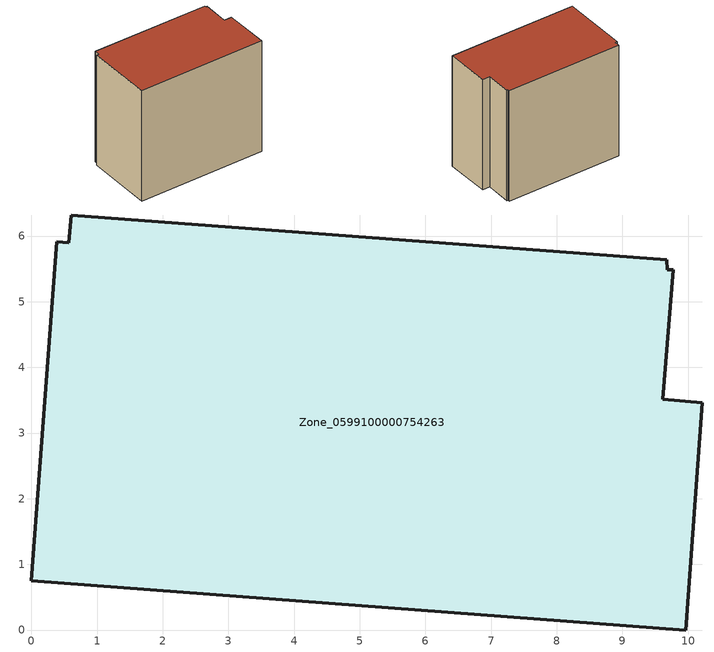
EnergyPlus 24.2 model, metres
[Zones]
Zone_0599100000754263
 floor ground (C_G): 9.68,5.64 9.68,5.49 9.77,5.49 9.61,3.51 10.21,3.46 9.96,0 0,0.75 0.39,5.91 0.57,5.9 0.61,6.32 z0
 wall outside (C_F): 10.21,3.46 9.61,3.51 9.77,5.49 9.68,5.49 9.68,5.64 0.61,6.32 0.57,5.9 0.39,5.91 0,0.75 9.96,0 10.21,3.46 z0:9.05
 roof outside (C_R): 0.57,5.9 0.39,5.91 0,0.75 9.96,0 10.21,3.46 9.61,3.51 9.77,5.49 9.68,5.49 9.68,5.64 0.61,6.32 z9.05
[BUILDING]
Pand.0599100000754263: North Axis=0; Terrain=City; Loads Convergence Tolerance Value=0.04; Temperature Convergence Tolerance Value=0.4; Solar Distribution=FullExterior; Maximum Number of Warmup Days=25; Minimum Number of Warmup Days=1
[Site:Location]
Rotterdam.The.Hague.AP_ZH_NLD Design_Conditions: Latitude=51.96; Longitude=4.45; Time Zone=1; Elevation=-4.5
[SITE:GROUNDTEMPERATURE:BUILDINGSURFACE]
18, 18, 18, 18, 18, 18, 18, 18, 18, 18, 18, 18
[MATERIAL] Thermal Absorptance=0.9; Solar Absorptance=0.7; Visible Absorptance=0.7
Name | Roughness | Thickness | Conductivity | Density | Specific Heat
G.TC.2006-2014 | MediumSmooth | 0.15 | 0.06 | 540 | 1210
F.TC.2006-2014 | Rough | 0.3 | 0.12 | 1920 | 840
R.TC.2006-2014 | MediumRough | 0.2 | 0.08 | 1500 | 1000
[CONSTRUCTION]
C_G: G.TC.2006-2014
C_F: F.TC.2006-2014
C_R: R.TC.2006-2014
[ZONE]
Zone_0599100000754263: Type=1; Multiplier=1; Ceiling Height=Autocalculate; Volume=Autocalculate; Floor Area=autocalculate; Part of Total Floor Area=Yes
[ZONEINFILTRATION:DESIGNFLOWRATE]
Infil_Zone_0599100000754263: Zone or ZoneList or Space or SpaceList=Zone_0599100000754263; Schedule=AlwaysOn; Design Flow Rate Calculation Method=Flow/Area; Flow Rate per Floor Area=0.0015; Constant Term Coefficient=1; Temperature Term Coefficient=0; Velocity Term Coefficient=0; Velocity Squared Term Coefficient=0
[HVACTEMPLATE:ZONE:IDEALLOADSAIRSYSTEM]
Zone_0599100000754263: Maximum Heating Supply Air Temperature=50; Minimum Cooling Supply Air Temperature=13; Maximum Heating Supply Air Humidity Ratio=0.0156; Minimum Cooling Supply Air Humidity Ratio=0.0077; Heating Limit=NoLimit; Cooling Limit=NoLimit; Dehumidification Control Type=ConstantSensibleHeatRatio; Cooling Sensible Heat Ratio=0.7; Dehumidification Setpoint=60; Humidification Control Type=None; Humidification Setpoint=30; Outdoor Air Method=None; Outdoor Air Flow Rate per Person=0.00944; Outdoor Air Flow Rate per Zone Floor Area=0; Outdoor Air Flow Rate per Zone=0; Demand Controlled Ventilation Type=None; Outdoor Air Economizer Type=NoEconomizer; Heat Recovery Type=None; Sensible Heat Recovery Effectiveness=0.7; Latent Heat Recovery Effectiveness=0.65
[ZONECONTROL:THERMOSTAT]
ThermostatControl_Zone_0599100000754263: Zone or ZoneList=Zone_0599100000754263; Control Type Schedule=DualSetpointControlType; Control 1=Thermostat_Zone_0599100000754263; Temperature Difference Between Cutout And Setpoint=0
[THERMOSTATSETPOINT:DUALSETPOINT]
Thermostat_Zone_0599100000754263: Heating Setpoint Temperature Schedule=HeatingSetpoint_Zone_0599100000754263; Cooling Setpoint Temperature Schedule=CoolingSetpoint_Zone_0599100000754263
[SCHEDULE:COMPACT]
HeatingSetpoint_Zone_0599100000754263: Through: 12/31, For: AllDays, Until: 24:00, 21
CoolingSetpoint_Zone_0599100000754263: Through: 12/31, For: AllDays, Until: 24:00, 24
DualSetpointControlType: Through: 12/31, For: AllDays, Until: 24:00, 4
AlwaysOn: Through: 12/31, For: AllDays, Until: 24:00, 1
